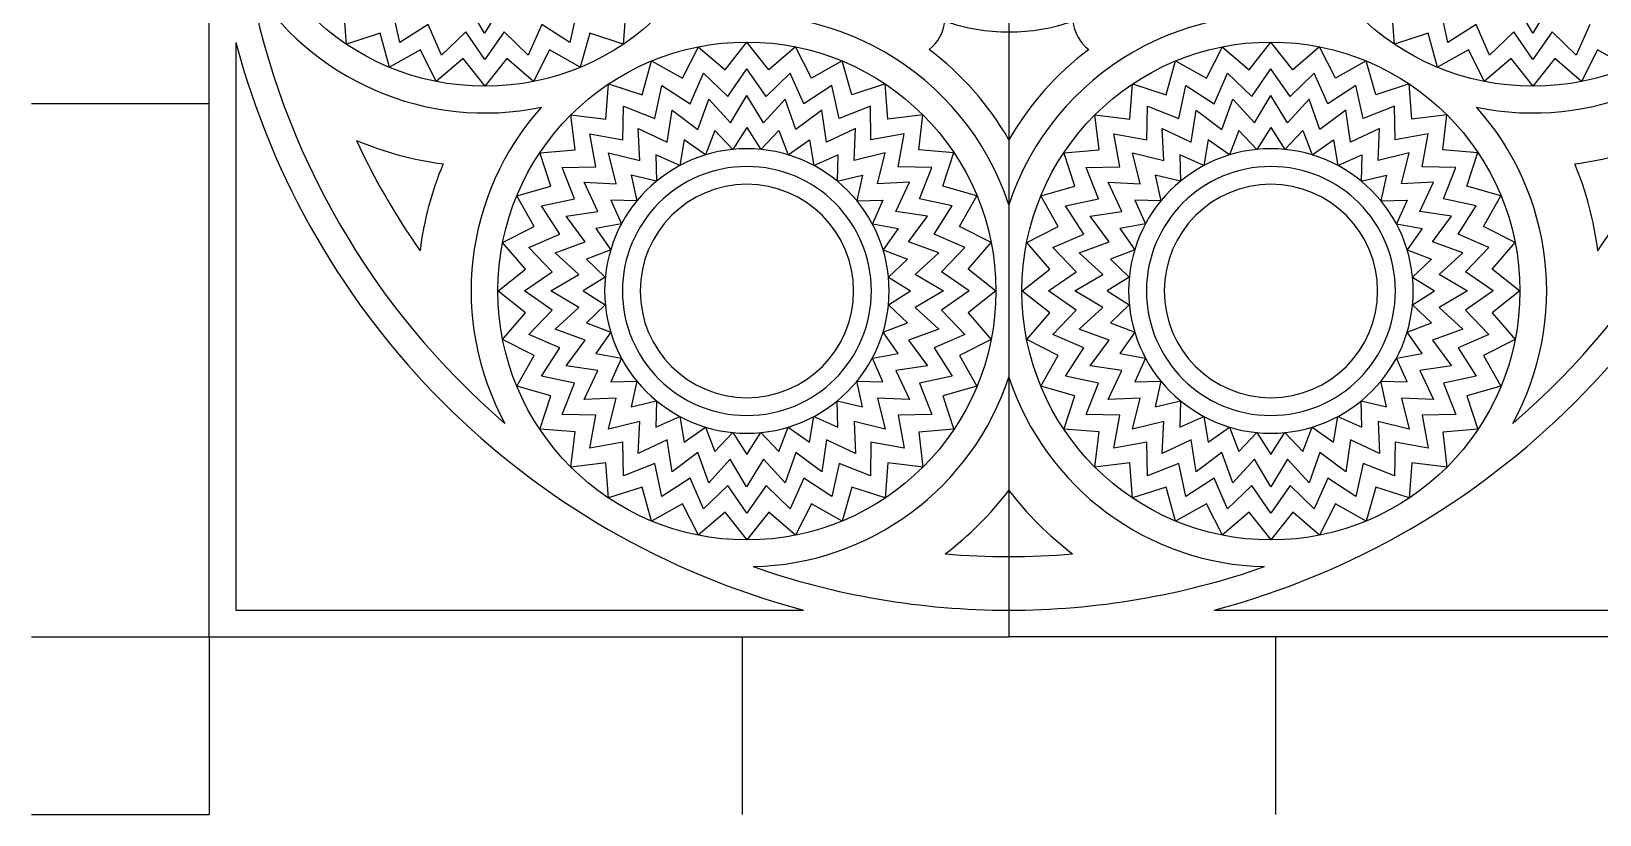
# Model space of a CAD drawing. Extents: x 4.878 to 4.998, y 5.008 to 5.128.
# Drawn here: x 4.9051 to 4.958, y 5.0352 to 5.0617 of the extents above; entities that cross this region are included whole.
import ezdxf

# ---------------------------------------------------------------- set-up
doc = ezdxf.new("R2010")
doc.units = 0
doc.header["$MEASUREMENT"] = 0
doc.layers.get('0').update_dxf_attribs({"linetype": 'CONTINUOUS'})
doc.layers.add('4', color=5, linetype='CONTINUOUS')
doc.layers.add('MOT', color=1, linetype='CONTINUOUS')

msp = doc.modelspace()

# ---------------------------------------------------------------- linework, layer by layer
for p, q in [((4.911089360699611, 5.041245139842902), (4.911089360699611, 5.068245139842902)), ((4.911089360699611, 5.041245139842902), (4.938089360699612, 5.041245139842902)), ((4.965089360699613, 5.041245139842902), (4.938089360699612, 5.041245139842902))]:
    msp.add_line(p, q)
at = {"color": 1}
for p, q in [((4.911089360699611, 5.059245139842902), (4.905089360699611, 5.059245139842902)), ((4.905089360699611, 5.041245139842902), (4.911089360699611, 5.041245139842902)), ((4.911089360699611, 5.041245139842902), (4.911089360699611, 5.035245139842901)), ((4.929089360699612, 5.041245139842902), (4.929089360699612, 5.035245139842901)), ((4.947089360699612, 5.041245139842902), (4.947089360699612, 5.035245139842901)), ((4.905089360699611, 5.035245139842901), (4.911089360699611, 5.035245139842901))]:
    msp.add_line(p, q, dxfattribs=at)
at = {"layer": '4', "color": 1}
for p, q in [((4.915729548323382, 5.061254928215101), (4.915638242946001, 5.06244433902186)), ((4.917527136193121, 5.061312056739567), (4.917285953199878, 5.062421144238003)), ((4.920391523602353, 5.061628297136362), (4.919840000431895, 5.06256923722059)), ((4.920958333385384, 5.062569210381243), (4.920391523602353, 5.061628297136362)), ((4.923512373506155, 5.062420994807503), (4.923271137278276, 5.061311918886848)), ((4.925160084871456, 5.062444110503138), (4.925068722403834, 5.061254704080302)), ((4.951109663467902, 5.061254928215101), (4.951018358090527, 5.06244433902186)), ((4.95290725133764, 5.061312056739567), (4.952666068344405, 5.062421144238003)), ((4.95577163874688, 5.061628297136362), (4.955220115576408, 5.06256923722059)), ((4.956338448529911, 5.062569210381243), (4.95577163874688, 5.061628297136362)), ((4.918481980523721, 5.061925666240583), (4.917527136193113, 5.061312056739564)), ((4.918934901490585, 5.060884942015255), (4.918481980523721, 5.061925666240583)), ((4.92231632240132, 5.061925574218588), (4.921863351481411, 5.060884871734141)), ((4.923271137278276, 5.061311918886848), (4.92231632240132, 5.061925574218588)), ((4.95386209566824, 5.061925666240583), (4.95290725133764, 5.061312056739564)), ((4.954315016635112, 5.060884942015255), (4.95386209566824, 5.061925666240583)), ((4.95769643754584, 5.061925574218588), (4.957243466625931, 5.060884871734141)), ((4.911994503556739, 5.06131272102307), (4.911994503556739, 5.042150282700026)), ((4.916861405482498, 5.061626963019156), (4.915727556535236, 5.061256259223678)), ((4.917182998989956, 5.060478219203008), (4.916861405482498, 5.061626963019156)), ((4.919751689479972, 5.0616730420697), (4.918934901490585, 5.060884942015255)), ((4.920399123018312, 5.060740416137246), (4.919751689479972, 5.0616730420697)), ((4.921046601320858, 5.061673010992562), (4.920399123018312, 5.060740416137246)), ((4.921863351481411, 5.060884871734144), (4.921046601320858, 5.061673010992562)), ((4.923936883103265, 5.061626793211767), (4.923615234457797, 5.060478064833061)), ((4.925070714255865, 5.061256034993274), (4.923936883103265, 5.061626793211767)), ((4.928508765784498, 5.06039342882989), (4.92924552970352, 5.061331625859731)), ((4.929979898042481, 5.06039342882989), (4.929243134123451, 5.061331625859731)), ((4.946198823356751, 5.06039342882989), (4.946935587275766, 5.061331625859731)), ((4.947669955614733, 5.06039342882989), (4.946933191695711, 5.061331625859731)), ((4.952241520627018, 5.061626963019156), (4.951107671679763, 5.061256259223678)), ((4.952563114134469, 5.060478219203008), (4.952241520627018, 5.061626963019156)), ((4.955131804624498, 5.0616730420697), (4.954315016635112, 5.060884942015255)), ((4.955779238162817, 5.060740416137246), (4.955131804624498, 5.0616730420697)), ((4.956426716465385, 5.061673010992562), (4.955779238162817, 5.060740416137246)), ((4.957243466625931, 5.060884871734144), (4.956426716465385, 5.061673010992562)), ((4.918220527441411, 5.06106391984027), (4.91718078580657, 5.060479136058039)), ((4.918760050420799, 5.059999988595365), (4.918220527441411, 5.06106391984027)), ((4.919663378528055, 5.060776846918812), (4.91875770089357, 5.060000456062626)), ((4.920408838881682, 5.059838619897045), (4.919663378528055, 5.060776846918812)), ((4.921134869256347, 5.060776811603882), (4.920398105337325, 5.059838614574041)), ((4.922040509623917, 5.060000377277108), (4.921134869256347, 5.060776811603882)), ((4.9225777341205, 5.06106381526982), (4.922038160074257, 5.059999909922622)), ((4.923617447685187, 5.060478981581861), (4.9225777341205, 5.06106381526982)), ((4.927065900920338, 5.060106425163952), (4.927605474966589, 5.061170330511151)), ((4.927603125416921, 5.061169863156666), (4.928508765784498, 5.06039342882989)), ((4.930885538410051, 5.061169863156665), (4.929979898042481, 5.06039342882989)), ((4.931422762906633, 5.060106425163952), (4.93088318886039, 5.061170330511151)), ((4.944755958492591, 5.060106425163952), (4.945295532538841, 5.061170330511151)), ((4.945293182989174, 5.061169863156666), (4.946198823356751, 5.06039342882989)), ((4.948575595982303, 5.061169863156665), (4.947669955614733, 5.06039342882989)), ((4.949112820478879, 5.060106425163952), (4.948573246432636, 5.061170330511151)), ((4.953600642585924, 5.06106391984027), (4.95256090095109, 5.060479136058039)), ((4.954140165565319, 5.059999988595365), (4.953600642585924, 5.06106391984027)), ((4.955043493672575, 5.060776846918812), (4.954137816038097, 5.060000456062626)), ((4.955788954026202, 5.059838619897045), (4.955043493672575, 5.060776846918812)), ((4.95651498440086, 5.060776811603882), (4.955778220481845, 5.059838614574041)), ((4.957420624768437, 5.060000377277108), (4.95651498440086, 5.060776811603882)), ((4.957957849265027, 5.06106381526982), (4.957418275218776, 5.059999909922622)), ((4.958997562829714, 5.060478981581861), (4.957957849265027, 5.06106381526982)), ((4.925706751937573, 5.059543447222004), (4.926028400583034, 5.060692175600712)), ((4.926026187355651, 5.060691258851913), (4.927065900920338, 5.060106425163952)), ((4.927327312639525, 5.059244666215184), (4.927780283559427, 5.060285368699629)), ((4.927780283559427, 5.060285368699629), (4.92859703371998, 5.05949722944121)), ((4.92859703371998, 5.05949722944121), (4.929244331913479, 5.060429564876605)), ((4.929891630107006, 5.05949722944121), (4.929244331913479, 5.060429564876605)), ((4.930708380267552, 5.060285368699629), (4.929891630107006, 5.05949722944121)), ((4.931161351187454, 5.059244666215184), (4.930708380267552, 5.060285368699629)), ((4.932462476471327, 5.060691258851913), (4.931422762906633, 5.060106425163952)), ((4.932781911889405, 5.059543447222004), (4.932460263243945, 5.060692175600712)), ((4.943396809509826, 5.059543447222004), (4.943718458155287, 5.060692175600712)), ((4.943716244927897, 5.060691258851913), (4.944755958492591, 5.060106425163952)), ((4.945017370211763, 5.059244666215184), (4.94547034113168, 5.060285368699629)), ((4.94547034113168, 5.060285368699629), (4.946287091292225, 5.05949722944121)), ((4.946287091292225, 5.05949722944121), (4.946934389485738, 5.060429564876605)), ((4.947581687679252, 5.05949722944121), (4.946934389485738, 5.060429564876605)), ((4.948398437839797, 5.060285368699629), (4.947581687679252, 5.05949722944121)), ((4.948851408759714, 5.059244666215184), (4.948398437839797, 5.060285368699629)), ((4.95015253404358, 5.060691258851913), (4.949112820478879, 5.060106425163952)), ((4.950471969461644, 5.059543447222004), (4.950150320816183, 5.060692175600712)), ((4.92448355016939, 5.058726129930635), (4.924574764104959, 5.059913602682293)), ((4.924572920784973, 5.059914205440499), (4.925706751937573, 5.059543447222004)), ((4.926131261534684, 5.05874924562627), (4.92637249776257, 5.059858321546923)), ((4.92637249776257, 5.059858321546923), (4.927327312639525, 5.059244666215184)), ((4.932116166064409, 5.059858321546923), (4.931161351187454, 5.059244666215184)), ((4.932357402292288, 5.05874924562627), (4.932116166064409, 5.059858321546923)), ((4.933915743041998, 5.059914205440498), (4.932781911889405, 5.059543447222004)), ((4.934005113657589, 5.058726129930635), (4.933913751189975, 5.059915536353471)), ((4.942173607741635, 5.058726129930635), (4.942264821677204, 5.059913602682293)), ((4.942262978357226, 5.059914205440499), (4.943396809509826, 5.059543447222004)), ((4.943821319106936, 5.05874924562627), (4.944062555334815, 5.059858321546923)), ((4.944062555334815, 5.059858321546923), (4.945017370211763, 5.059244666215184)), ((4.949806223636662, 5.059858321546923), (4.948851408759714, 5.059244666215184)), ((4.950047459864541, 5.05874924562627), (4.949806223636662, 5.059858321546923)), ((4.951605800614244, 5.059914205440498), (4.950471969461644, 5.059543447222004)), ((4.951695171229842, 5.058726129930635), (4.951603808762227, 5.059915536353471)), ((4.925054843978684, 5.058030006409865), (4.925075074941587, 5.059164834601071)), ((4.925075074941587, 5.059164834601071), (4.926131261534684, 5.05874924562627)), ((4.927588724358698, 5.058382907266417), (4.927955969361916, 5.059402136526582)), ((4.927955969361916, 5.059402136526582), (4.928685301655454, 5.05860103005253)), ((4.928685301655454, 5.05860103005253), (4.929244331913479, 5.059529029162318)), ((4.929803362171524, 5.05860103005253), (4.929244331913479, 5.059529029162318)), ((4.930532694465063, 5.059402136526582), (4.929803362171524, 5.05860103005253)), ((4.930899939468281, 5.058382907266417), (4.930532694465063, 5.059402136526582)), ((4.933413588885385, 5.059164834601071), (4.932357402292288, 5.05874924562627)), ((4.933433819848295, 5.058030006409865), (4.933413588885385, 5.059164834601071)), ((4.942744901550922, 5.058030006409865), (4.942765132513832, 5.059164834601071)), ((4.942765132513832, 5.059164834601071), (4.943821319106936, 5.05874924562627)), ((4.945278781930943, 5.058382907266417), (4.945646026934169, 5.059402136526582)), ((4.945646026934169, 5.059402136526582), (4.946375359227707, 5.05860103005253)), ((4.946375359227707, 5.05860103005253), (4.946934389485738, 5.059529029162318)), ((4.94749341974377, 5.05860103005253), (4.946934389485738, 5.059529029162318)), ((4.948222752037308, 5.059402136526582), (4.94749341974377, 5.05860103005253)), ((4.948589997040534, 5.058382907266417), (4.948222752037308, 5.059402136526582)), ((4.951103646457645, 5.059164834601071), (4.950047459864541, 5.05874924562627)), ((4.951123877420555, 5.058030006409865), (4.951103646457645, 5.059164834601071)), ((4.923299173924219, 5.05886856464925), (4.92448355016939, 5.058726129930635)), ((4.923443302573736, 5.057685882334994), (4.923300867855124, 5.058870258580157)), ((4.926555771131794, 5.057955044030537), (4.926717117860681, 5.0590263350322)), ((4.926717117860681, 5.0590263350322), (4.927588724358698, 5.058382907266417)), ((4.93177154596629, 5.0590263350322), (4.930899939468281, 5.058382907266417)), ((4.931932892695185, 5.057955044030537), (4.93177154596629, 5.0590263350322)), ((4.93518948990276, 5.05886856464925), (4.934005113657589, 5.058726129930635)), ((4.935045361253236, 5.057685882334994), (4.935187795971855, 5.058870258580157)), ((4.940989231496472, 5.05886856464925), (4.942173607741635, 5.058726129930635)), ((4.941133360145995, 5.057685882334994), (4.940990925427377, 5.058870258580157)), ((4.944245828704046, 5.057955044030537), (4.944407175432927, 5.0590263350322)), ((4.944407175432927, 5.0590263350322), (4.945278781930943, 5.058382907266417)), ((4.94946160353855, 5.0590263350322), (4.948589997040534, 5.058382907266417)), ((4.949622950267431, 5.057955044030537), (4.94946160353855, 5.0590263350322)), ((4.952879547475005, 5.05886856464925), (4.951695171229842, 5.058726129930635)), ((4.952735418825482, 5.057685882334994), (4.9528778535441, 5.058870258580157)), ((4.923937874327889, 5.05823155817649), (4.925054843978684, 5.058030006409865)), ((4.924139426094511, 5.0571145885257), (4.923937874327889, 5.05823155817649)), ((4.925575385778208, 5.058416066519849), (4.926555771131794, 5.057955044030537)), ((4.925626137787971, 5.057333882889095), (4.925575385778208, 5.058416066519849)), ((4.928166321010918, 5.058344627374318), (4.927850136077877, 5.057521148317649)), ((4.928773569590936, 5.057704830663849), (4.928166321010918, 5.058344627374318)), ((4.929244331913479, 5.058450802180946), (4.928773569590936, 5.057704830663849)), ((4.929244331913479, 5.058450802180946), (4.929715094236036, 5.057704830663849)), ((4.929715094236036, 5.057704830663849), (4.93032234281606, 5.058344627374318)), ((4.93032234281606, 5.058344627374318), (4.930638527749094, 5.057521148317649)), ((4.932913278048757, 5.058416066519849), (4.931932892695185, 5.057955044030537)), ((4.932862526039001, 5.057333882889095), (4.932913278048757, 5.058416066519849)), ((4.93455078949909, 5.05823155817649), (4.933433819848295, 5.058030006409865)), ((4.93434923773246, 5.0571145885257), (4.93455078949909, 5.05823155817649)), ((4.941627931900134, 5.05823155817649), (4.942744901550922, 5.058030006409865)), ((4.941829483666757, 5.0571145885257), (4.941627931900134, 5.05823155817649)), ((4.943265443350461, 5.058416066519849), (4.944245828704046, 5.057955044030537)), ((4.943316195360216, 5.057333882889095), (4.943265443350461, 5.058416066519849)), ((4.945856378583164, 5.058344627374318), (4.945540193650123, 5.057521148317649)), ((4.946463627163181, 5.057704830663849), (4.945856378583164, 5.058344627374318)), ((4.946934389485738, 5.058450802180946), (4.946463627163181, 5.057704830663849)), ((4.946934389485738, 5.058450802180946), (4.947405151808288, 5.057704830663849)), ((4.947405151808288, 5.057704830663849), (4.948012400388306, 5.058344627374318)), ((4.948012400388306, 5.058344627374318), (4.948328585321354, 5.057521148317649)), ((4.950603335621016, 5.058416066519849), (4.949622950267431, 5.057955044030537)), ((4.950552583611261, 5.057333882889095), (4.950603335621016, 5.058416066519849)), ((4.952240847071343, 5.05823155817649), (4.951123877420555, 5.058030006409865)), ((4.95203929530472, 5.0571145885257), (4.952240847071343, 5.05823155817649)), ((4.922253896150904, 5.057594519867372), (4.923443302573736, 5.057685882334994)), ((4.922625985282378, 5.056462680566801), (4.922255227063884, 5.057596511719398)), ((4.924574649238158, 5.057594783266218), (4.925626137787971, 5.057333882889095)), ((4.924835549615286, 5.056543294716407), (4.924574649238158, 5.057594783266218)), ((4.927129737462783, 5.058030183192709), (4.926980280728896, 5.057160842434802)), ((4.927850136077877, 5.057521148317649), (4.927129737462783, 5.058030183192709)), ((4.930638527749094, 5.057521148317649), (4.931358926364195, 5.058030183192709)), ((4.931358926364195, 5.058030183192709), (4.931508383098075, 5.057160842434802)), ((4.933914014588813, 5.057594783266218), (4.932862526039001, 5.057333882889095)), ((4.933653114211699, 5.056543294716407), (4.933914014588813, 5.057594783266218)), ((4.936234767676067, 5.057594519867372), (4.935045361253236, 5.057685882334994)), ((4.9358626785446, 5.056462680566801), (4.936233436763095, 5.0575965117194)), ((4.93994395372315, 5.057594519867372), (4.941133360145995, 5.057685882334994)), ((4.940316042854617, 5.056462680566801), (4.939945284636122, 5.057596511719398)), ((4.942264706810404, 5.057594783266218), (4.943316195360216, 5.057333882889095)), ((4.942525607187532, 5.056543294716407), (4.942264706810404, 5.057594783266218)), ((4.944819795035029, 5.058030183192709), (4.944670338301149, 5.057160842434802)), ((4.945540193650123, 5.057521148317649), (4.944819795035029, 5.058030183192709)), ((4.948328585321354, 5.057521148317649), (4.949048983936448, 5.058030183192709)), ((4.949048983936448, 5.058030183192709), (4.949198440670321, 5.057160842434802)), ((4.951604072161066, 5.057594783266218), (4.950552583611261, 5.057333882889095)), ((4.951343171783945, 5.056543294716407), (4.951604072161066, 5.057594783266218)), ((4.95392482524832, 5.057594519867372), (4.952735418825482, 5.057685882334994)), ((4.95355273611686, 5.056462680566801), (4.953923494335355, 5.0575965117194)), ((4.923004597903299, 5.057094357562791), (4.924139426094511, 5.0571145885257)), ((4.923420186878102, 5.056038170969693), (4.923004597903299, 5.057094357562791)), ((4.926980280728896, 5.057160842434802), (4.92617441659351, 5.057519553549675)), ((4.92617441659351, 5.057519553549675), (4.926197431597258, 5.056637759368327)), ((4.931508383098075, 5.057160842434802), (4.932314247233469, 5.057519553549675)), ((4.932314247233469, 5.057519553549675), (4.932291232229714, 5.056637759368327)), ((4.93548406592368, 5.057094357562791), (4.93434923773246, 5.0571145885257)), ((4.935068476948869, 5.056038170969693), (4.93548406592368, 5.057094357562791)), ((4.940694655475559, 5.057094357562791), (4.941829483666757, 5.0571145885257)), ((4.941110244450362, 5.056038170969693), (4.940694655475559, 5.057094357562791)), ((4.944670338301149, 5.057160842434802), (4.943864474165755, 5.057519553549675)), ((4.943864474165755, 5.057519553549675), (4.94388748916951, 5.056637759368327)), ((4.949198440670321, 5.057160842434802), (4.950004304805722, 5.057519553549675)), ((4.950004304805722, 5.057519553549675), (4.94998128980196, 5.056637759368327)), ((4.953174123495918, 5.057094357562791), (4.95203929530472, 5.0571145885257)), ((4.952758534521115, 5.056038170969693), (4.953174123495918, 5.057094357562791)), ((4.924214388473848, 5.055613661372583), (4.923753365984529, 5.056594046726162)), ((4.923753365984529, 5.056594046726162), (4.924835549615286, 5.056543294716407)), ((4.925337070848348, 5.056832361656031), (4.925531673136048, 5.055972000907115)), ((4.926197431597258, 5.056637759368327), (4.925337070848348, 5.056832361656031)), ((4.932291232229714, 5.056637759368327), (4.933151592978637, 5.056832361656031)), ((4.933151592978637, 5.056832361656031), (4.932956990690931, 5.055972000907115)), ((4.934735297842449, 5.056594046726162), (4.933653114211699, 5.056543294716407)), ((4.934274275353131, 5.055613661372583), (4.934735297842449, 5.056594046726162)), ((4.941904446046086, 5.055613661372583), (4.941443423556775, 5.056594046726162)), ((4.941443423556775, 5.056594046726162), (4.942525607187532, 5.056543294716407)), ((4.943027128420601, 5.056832361656031), (4.9432217307083, 5.055972000907115)), ((4.94388748916951, 5.056637759368327), (4.943027128420601, 5.056832361656031)), ((4.94998128980196, 5.056637759368327), (4.950841650550883, 5.056832361656031)), ((4.950841650550883, 5.056832361656031), (4.950647048263169, 5.055972000907115)), ((4.952425355414702, 5.056594046726162), (4.951343171783945, 5.056543294716407)), ((4.951964332925391, 5.055613661372583), (4.952425355414702, 5.056594046726162)), ((4.921477256903669, 5.056141031921339), (4.922625985282378, 5.056462680566801)), ((4.922063007340432, 5.055103531584034), (4.921478173652465, 5.056143245148728)), ((4.92231111095745, 5.055796934741807), (4.923420186878102, 5.056038170969693)), ((4.925531673136048, 5.055972000907115), (4.924649878954702, 5.055995015910873)), ((4.924649878954702, 5.055995015910873), (4.925008590069572, 5.055189151775473)), ((4.932956990690931, 5.055972000907115), (4.93383878487227, 5.055995015910873)), ((4.93383878487227, 5.055995015910873), (4.933480073757407, 5.055189151775473)), ((4.936177552869522, 5.055796934741807), (4.935068476948869, 5.056038170969693)), ((4.937011406923302, 5.05614103192134), (4.9358626785446, 5.056462680566801)), ((4.936425656486554, 5.055103531584034), (4.937010490174506, 5.056143245148727)), ((4.939167314475915, 5.056141031921339), (4.940316042854617, 5.056462680566801)), ((4.939753064912678, 5.055103531584034), (4.939168231224711, 5.056143245148728)), ((4.940001168529703, 5.055796934741807), (4.941110244450362, 5.056038170969693)), ((4.9432217307083, 5.055972000907115), (4.942339936526947, 5.055995015910873)), ((4.942339936526947, 5.055995015910873), (4.942698647641825, 5.055189151775473)), ((4.950647048263169, 5.055972000907115), (4.951528842444523, 5.055995015910873)), ((4.951528842444523, 5.055995015910873), (4.951170131329652, 5.055189151775473)), ((4.953867610441767, 5.055796934741807), (4.952758534521115, 5.056038170969693)), ((4.954701464495562, 5.05614103192134), (4.95355273611686, 5.056462680566801)), ((4.954115714058807, 5.055103531584034), (4.954700547746759, 5.056143245148727)), ((4.92292476628919, 5.054842119864857), (4.92231111095745, 5.055796934741807)), ((4.923143097472176, 5.055452314643697), (4.924214388473848, 5.055613661372583)), ((4.923786525237963, 5.05458070814568), (4.923143097472176, 5.055452314643697)), ((4.935345566354803, 5.055452314643697), (4.934274275353131, 5.055613661372583)), ((4.934702138589008, 5.05458070814568), (4.935345566354803, 5.055452314643697)), ((4.935563897537781, 5.054842119864857), (4.936177552869522, 5.055796934741807)), ((4.940614823861436, 5.054842119864857), (4.940001168529703, 5.055796934741807)), ((4.940833155044428, 5.055452314643697), (4.941904446046086, 5.055613661372583)), ((4.941476582810209, 5.05458070814568), (4.940833155044428, 5.055452314643697)), ((4.953035623927049, 5.055452314643697), (4.951964332925391, 5.055613661372583)), ((4.952392196161268, 5.05458070814568), (4.953035623927049, 5.055452314643697)), ((4.953253955110034, 5.054842119864857), (4.953867610441767, 5.055796934741807)), ((4.92099910199323, 5.054563957537793), (4.922063007340432, 5.055103531584034)), ((4.925008590069572, 5.055189151775473), (4.924139249311663, 5.055039695041597)), ((4.924139249311663, 5.055039695041597), (4.924648284186722, 5.054319296426502)), ((4.933480073757407, 5.055189151775473), (4.934349414515308, 5.055039695041597)), ((4.934349414515308, 5.055039695041597), (4.93384037964025, 5.054319296426502)), ((4.937489561833749, 5.054563957537794), (4.936425656486554, 5.055103531584034)), ((4.938689159565476, 5.054563957537793), (4.939753064912678, 5.055103531584034)), ((4.942698647641825, 5.055189151775473), (4.941829306883916, 5.055039695041597)), ((4.941829306883916, 5.055039695041597), (4.942338341758981, 5.054319296426502)), ((4.951170131329652, 5.055189151775473), (4.952039472087561, 5.055039695041597)), ((4.952039472087561, 5.055039695041597), (4.951530437212496, 5.054319296426502)), ((4.955179619406001, 5.054563957537794), (4.954115714058807, 5.055103531584034)), ((4.921776003674486, 5.05366066671988), (4.920999569347712, 5.054566307087454)), ((4.921884063804745, 5.054389148944948), (4.92292476628919, 5.054842119864857)), ((4.922672203063177, 5.053572398784402), (4.921884063804745, 5.054389148944948)), ((4.922767295977797, 5.05421346314246), (4.923786525237963, 5.05458070814568)), ((4.935721367849174, 5.05421346314246), (4.934702138589008, 5.05458070814568)), ((4.936604600022234, 5.054389148944948), (4.935563897537781, 5.054842119864857)), ((4.935816460763801, 5.0535723987844), (4.936604600022234, 5.054389148944948)), ((4.936712660152486, 5.05366066671988), (4.937489094479259, 5.054566307087454)), ((4.939466061246739, 5.05366066671988), (4.938689626919965, 5.054566307087454)), ((4.939574121376998, 5.054389148944948), (4.940614823861436, 5.054842119864857)), ((4.940362260635416, 5.053572398784402), (4.939574121376998, 5.054389148944948)), ((4.940457353550043, 5.05421346314246), (4.941476582810209, 5.05458070814568)), ((4.953411425421434, 5.05421346314246), (4.952392196161268, 5.05458070814568)), ((4.954294657594479, 5.054389148944948), (4.953253955110034, 5.054842119864857)), ((4.953506518336061, 5.0535723987844), (4.954294657594479, 5.054389148944948)), ((4.954402717724738, 5.05366066671988), (4.955179152051512, 5.054566307087454)), ((4.923568402451854, 5.053484130848922), (4.922767295977797, 5.054213463142459)), ((4.924648284186722, 5.054319296426502), (4.923824805130058, 5.054003111493458)), ((4.923824805130058, 5.054003111493458), (4.924464601840532, 5.053395862913442)), ((4.93384037964025, 5.054319296426502), (4.934663858696913, 5.054003111493458)), ((4.934663858696913, 5.054003111493458), (4.934024061986447, 5.053395862913442)), ((4.934920261375124, 5.053484130848922), (4.935721367849174, 5.05421346314246)), ((4.941258460024093, 5.053484130848922), (4.940457353550043, 5.054213463142459)), ((4.942338341758981, 5.054319296426502), (4.941514862702304, 5.054003111493458)), ((4.941514862702304, 5.054003111493458), (4.942154659412777, 5.053395862913442)), ((4.951530437212496, 5.054319296426502), (4.952353916269173, 5.054003111493458)), ((4.952353916269173, 5.054003111493458), (4.9517141195587, 5.053395862913442)), ((4.952610318947384, 5.053484130848922), (4.953411425421434, 5.05421346314246)), ((4.920837812435044, 5.052915161333297), (4.921776003674486, 5.05366066671988)), ((4.921740127029755, 5.052925280687482), (4.922672203063177, 5.053572398784402)), ((4.922628023597886, 5.052932875992145), (4.923568402451854, 5.053484130848922)), ((4.924464601840532, 5.053395862913442), (4.923718630323426, 5.052925100590889)), ((4.934024061986447, 5.053395862913442), (4.934770033503545, 5.052925100590889)), ((4.935880827440434, 5.052921042146401), (4.934920261375124, 5.053484130848922)), ((4.936748796199202, 5.052925100590889), (4.935816460763801, 5.0535723987844)), ((4.937650851391934, 5.052915161333297), (4.936712660152486, 5.05366066671988)), ((4.938527870007283, 5.052915161333297), (4.939466061246739, 5.05366066671988)), ((4.939430184602008, 5.052925280687482), (4.940362260635416, 5.053572398784402)), ((4.940318081170139, 5.052932875992145), (4.941258460024093, 5.053484130848922)), ((4.942154659412777, 5.053395862913442), (4.941408687895679, 5.052925100590889)), ((4.9517141195587, 5.053395862913442), (4.952460091075798, 5.052925100590889)), ((4.953570885012686, 5.052921042146401), (4.952610318947384, 5.053484130848922)), ((4.954438853771455, 5.052925100590889), (4.953506518336061, 5.0535723987844)), ((4.955340908964194, 5.052915161333297), (4.954402717724738, 5.05366066671988)), ((4.921775968376762, 5.052189892933896), (4.920837806711821, 5.052926701884445)), ((4.922672172001162, 5.052278117852737), (4.921740127029755, 5.052925280687482)), ((4.923568375625583, 5.052366342771576), (4.922628023597886, 5.052932875992145)), ((4.9237186303298, 5.052925365818199), (4.924464579249983, 5.052454567690414)), ((4.934024061986447, 5.052454338268335), (4.934770033503545, 5.052925100590889)), ((4.935880827440434, 5.052929159035376), (4.934920261375124, 5.052366070332855)), ((4.936748796199202, 5.052925100590889), (4.935816460763801, 5.052277802397375)), ((4.937650851391934, 5.05293503984848), (4.936712660152486, 5.052189534461897)), ((4.939466025949015, 5.052189892933896), (4.938527864284067, 5.052926701884445)), ((4.940362229573422, 5.052278117852737), (4.939430184602008, 5.052925280687482)), ((4.941258433197822, 5.052366342771576), (4.940318081170139, 5.052932875992145)), ((4.941408687902046, 5.052925365818199), (4.942154636822236, 5.052454567690414)), ((4.9517141195587, 5.052454338268335), (4.952460091075798, 5.052925100590889)), ((4.953570885012686, 5.052929159035376), (4.952610318947384, 5.052366070332855)), ((4.954438853771455, 5.052925100590889), (4.953506518336061, 5.052277802397375)), ((4.955340908964194, 5.05293503984848), (4.954402717724738, 5.052189534461897)), ((4.921883993540595, 5.051461405522906), (4.922672172001162, 5.052278117852737)), ((4.922767234145338, 5.051637048931063), (4.923568375625583, 5.052366342771576)), ((4.924464579249983, 5.052454567690414), (4.923824753393019, 5.051847349820603)), ((4.934663858696913, 5.051847089688319), (4.934024061986447, 5.052454338268335)), ((4.934920261375124, 5.052366070332855), (4.935721367849174, 5.051636738039316)), ((4.935816460763801, 5.052277802397375), (4.936604600022234, 5.05146105223683)), ((4.939574051112841, 5.051461405522906), (4.940362229573422, 5.052278117852737)), ((4.940457291717591, 5.051637048931063), (4.941258433197822, 5.052366342771576)), ((4.942154636822236, 5.052454567690414), (4.941514810965272, 5.051847349820603)), ((4.952353916269173, 5.051847089688319), (4.9517141195587, 5.052454338268335)), ((4.952610318947384, 5.052366070332855), (4.953411425421434, 5.051636738039316)), ((4.953506518336061, 5.052277802397375), (4.954294657594479, 5.05146105223683)), ((4.920999490581186, 5.051284289835321), (4.921775968376762, 5.052189892933896)), ((4.923824753393019, 5.051847349820603), (4.924648217272233, 5.051531125361877)), ((4.93384037964025, 5.051530904755275), (4.934663858696913, 5.051847089688319)), ((4.936712660152486, 5.052189534461897), (4.937489094479259, 5.051283894094323)), ((4.938689548153439, 5.051284289835321), (4.939466025949015, 5.052189892933896)), ((4.941514810965272, 5.051847349820603), (4.942338274844472, 5.051531125361877)), ((4.951530437212496, 5.051530904755275), (4.952353916269173, 5.051847089688319)), ((4.954402717724738, 5.052189534461897), (4.955179152051512, 5.051283894094323)), ((4.92206290278652, 5.050747014295558), (4.920999023339474, 5.051286639407411)), ((4.922924674281758, 5.051008384650998), (4.921883993540595, 5.051461405522906)), ((4.923786445776988, 5.051269755006436), (4.922767234145338, 5.051637048931063)), ((4.923142976175837, 5.050398179393214), (4.923786445776988, 5.051269755006436)), ((4.924648217272233, 5.051531125361877), (4.924139147819458, 5.0508107511807)), ((4.934349414515308, 5.050810506140179), (4.93384037964025, 5.051530904755275)), ((4.935721367849174, 5.051636738039316), (4.934702138589008, 5.051269493036097)), ((4.934702138589008, 5.051269493036097), (4.935345566354803, 5.050397886538079)), ((4.936604600022234, 5.05146105223683), (4.935563897537781, 5.05100808131692)), ((4.937489561833749, 5.051286243643982), (4.936425656486554, 5.050746669597743)), ((4.939752960358765, 5.050747014295558), (4.938689080911734, 5.051286639407411)), ((4.940614731854003, 5.051008384650998), (4.939574051112841, 5.051461405522906)), ((4.941476503349248, 5.051269755006436), (4.940457291717591, 5.051637048931063)), ((4.940833033748097, 5.050398179393214), (4.941476503349248, 5.051269755006436)), ((4.942338274844472, 5.051531125361877), (4.941829205391704, 5.0508107511807)), ((4.952039472087561, 5.050810506140179), (4.951530437212496, 5.051530904755275)), ((4.953411425421434, 5.051636738039316), (4.952392196161268, 5.051269493036097)), ((4.952392196161268, 5.051269493036097), (4.953035623927049, 5.050397886538079)), ((4.954294657594479, 5.05146105223683), (4.953253955110034, 5.05100808131692)), ((4.955179619406001, 5.051286243643982), (4.954115714058807, 5.050746669597743)), ((4.921478019194181, 5.049707328803409), (4.92206290278652, 5.050747014295558)), ((4.922310973120707, 5.050053599229896), (4.922924674281758, 5.051008384650998)), ((4.924139147819458, 5.0508107511807), (4.925008481402605, 5.050661252719641)), ((4.925008481402605, 5.050661252719641), (4.9246497316076, 5.049855405802889)), ((4.933480073757407, 5.050661049406303), (4.934349414515308, 5.050810506140179)), ((4.93383878487227, 5.049855185270903), (4.933480073757407, 5.050661049406303)), ((4.935563897537781, 5.05100808131692), (4.936177552869522, 5.05005326643997)), ((4.936425656486554, 5.050746669597743), (4.937010490174506, 5.049706956033052)), ((4.939168076766427, 5.049707328803409), (4.939752960358765, 5.050747014295558)), ((4.940001030692953, 5.050053599229896), (4.940614731854003, 5.051008384650998)), ((4.941829205391704, 5.0508107511807), (4.942698538974858, 5.050661252719641)), ((4.942698538974858, 5.050661252719641), (4.942339789179846, 5.049855405802889)), ((4.951170131329652, 5.050661049406303), (4.952039472087561, 5.050810506140179)), ((4.951528842444523, 5.049855185270903), (4.951170131329652, 5.050661049406303)), ((4.953253955110034, 5.05100808131692), (4.953867610441767, 5.05005326643997)), ((4.954115714058807, 5.050746669597743), (4.954700547746759, 5.049706956033052)), ((4.924214259431819, 5.050236781243781), (4.923142976175837, 5.050398179393214)), ((4.923753189885664, 5.04925641801988), (4.924214259431819, 5.050236781243781)), ((4.935345566354803, 5.050397886538079), (4.934274275353131, 5.050236539809193)), ((4.934274275353131, 5.050236539809193), (4.934735297842449, 5.049256154455614)), ((4.941904317004065, 5.050236781243781), (4.940833033748097, 5.050398179393214)), ((4.941443247457917, 5.04925641801988), (4.941904317004065, 5.050236781243781)), ((4.953035623927049, 5.050397886538079), (4.951964332925391, 5.050236539809193)), ((4.951964332925391, 5.050236539809193), (4.952425355414702, 5.049256154455614)), ((4.922625815490234, 5.049387838292064), (4.921477102551611, 5.049709542074794)), ((4.923420037461019, 5.049812309767923), (4.922310973120707, 5.050053599229896)), ((4.923004397790953, 5.048756143123832), (4.923420037461019, 5.049812309767923)), ((4.9246497316076, 5.049855405802889), (4.925531526892618, 5.049878378481516)), ((4.925531526892618, 5.049878378481516), (4.925336883308814, 5.049018027074275)), ((4.932956990690931, 5.049878200274661), (4.93383878487227, 5.049855185270903)), ((4.933151592978637, 5.049017839525744), (4.932956990690931, 5.049878200274661)), ((4.936177552869522, 5.05005326643997), (4.935068476948869, 5.049812030212085)), ((4.935068476948869, 5.049812030212085), (4.93548406592368, 5.048755843618986)), ((4.937011406923302, 5.049709169260437), (4.9358626785446, 5.049387520614975)), ((4.940315873062479, 5.049387838292064), (4.939167160123864, 5.049709542074794)), ((4.941110095033279, 5.049812309767923), (4.940001030692953, 5.050053599229896)), ((4.940694455363213, 5.048756143123832), (4.941110095033279, 5.049812309767923)), ((4.942339789179846, 5.049855405802889), (4.943221584464871, 5.049878378481516)), ((4.943221584464871, 5.049878378481516), (4.94302694088106, 5.049018027074275)), ((4.950647048263169, 5.049878200274661), (4.951528842444523, 5.049855185270903)), ((4.950841650550883, 5.049017839525744), (4.950647048263169, 5.049878200274661)), ((4.953867610441767, 5.05005326643997), (4.952758534521115, 5.049812030212085)), ((4.952758534521115, 5.049812030212085), (4.953174123495918, 5.048755843618986)), ((4.954701464495562, 5.049709169260437), (4.95355273611686, 5.049387520614975)), ((4.92225500284958, 5.048254024936741), (4.922625815490234, 5.049387838292064)), ((4.924835375951217, 5.049307118086008), (4.923753189885664, 5.04925641801988)), ((4.924574425104145, 5.048255642060327), (4.924835375951217, 5.049307118086008)), ((4.925336883308814, 5.049018027074275), (4.926197253397424, 5.049212588065433)), ((4.926197253397424, 5.049212588065433), (4.926174196068592, 5.048330794989795)), ((4.932314247233469, 5.048330647632103), (4.932291232229714, 5.049212441813451)), ((4.932291232229714, 5.049212441813451), (4.933151592978637, 5.049017839525744)), ((4.933653114211699, 5.049306906465368), (4.933914014588813, 5.048255417915559)), ((4.934735297842449, 5.049256154455614), (4.933653114211699, 5.049306906465368)), ((4.9358626785446, 5.049387520614975), (4.936233436763095, 5.04825368946238)), ((4.939945060421826, 5.048254024936741), (4.940315873062479, 5.049387838292064)), ((4.942525433523462, 5.049307118086008), (4.941443247457917, 5.04925641801988)), ((4.942264482676405, 5.048255642060327), (4.942525433523462, 5.049307118086008)), ((4.94302694088106, 5.049018027074275), (4.943887310969677, 5.049212588065433)), ((4.943887310969677, 5.049212588065433), (4.943864253640838, 5.048330794989795)), ((4.950004304805722, 5.048330647632103), (4.94998128980196, 5.049212441813451)), ((4.94998128980196, 5.049212441813451), (4.950841650550883, 5.049017839525744)), ((4.951343171783945, 5.049306906465368), (4.951604072161066, 5.048255417915559)), ((4.952425355414702, 5.049256154455614), (4.951343171783945, 5.049306906465368)), ((4.95355273611686, 5.049387520614975), (4.953923494335355, 5.04825368946238)), ((4.924139225009801, 5.048735857690501), (4.923004397790953, 5.048756143123832)), ((4.92393761963015, 5.04761889771525), (4.924139225009801, 5.048735857690501)), ((4.926174196068592, 5.048330794989795), (4.926980077420785, 5.048689467423703)), ((4.926980077420785, 5.048689467423703), (4.927129492427133, 5.047820119493047)), ((4.931358926364195, 5.047820017989069), (4.931508383098075, 5.048689358746975)), ((4.931508383098075, 5.048689358746975), (4.932314247233469, 5.048330647632103)), ((4.93548406592368, 5.048755843618986), (4.93434923773246, 5.048735612656078)), ((4.93434923773246, 5.048735612656078), (4.93455078949909, 5.047618643005286)), ((4.941829282582047, 5.048735857690501), (4.940694455363213, 5.048756143123832)), ((4.941627677202396, 5.04761889771525), (4.941829282582047, 5.048735857690501)), ((4.943864253640838, 5.048330794989795), (4.94467013499303, 5.048689467423703)), ((4.94467013499303, 5.048689467423703), (4.944819549999378, 5.047820119493047)), ((4.949048983936448, 5.047820017989069), (4.949198440670321, 5.048689358746975)), ((4.949198440670321, 5.048689358746975), (4.950004304805722, 5.048330647632103)), ((4.953174123495918, 5.048755843618986), (4.95203929530472, 5.048735612656078)), ((4.95203929530472, 5.048735612656078), (4.952240847071343, 5.047618643005286)), ((4.923443074068386, 5.048164597294994), (4.922253672032211, 5.048256016852648)), ((4.923300582501239, 5.046980227887898), (4.923443074068386, 5.048164597294994)), ((4.925625926175668, 5.04851649196691), (4.924574425104145, 5.048255642060327)), ((4.925575122222403, 5.047434310773441), (4.925625926175668, 5.04851649196691)), ((4.927129492427133, 5.047820119493047), (4.927849915474487, 5.048329119789216)), ((4.927849915474487, 5.048329119789216), (4.928166060881116, 5.047505625556983)), ((4.928166060881116, 5.047505625556983), (4.928773340169938, 5.048145393119482)), ((4.928773340169938, 5.048145393119482), (4.929244066686179, 5.047399399007196)), ((4.929244331913479, 5.04739939900083), (4.929715094236036, 5.048145370517927)), ((4.929715094236036, 5.048145370517927), (4.93032234281606, 5.047505573807459)), ((4.93032234281606, 5.047505573807459), (4.930638527749094, 5.048329052864128)), ((4.930638527749094, 5.048329052864128), (4.931358926364195, 5.047820017989069)), ((4.933914014588813, 5.048255417915559), (4.932862526039001, 5.048516318292682)), ((4.932862526039001, 5.048516318292682), (4.932913278048757, 5.047434134661928)), ((4.936234767676067, 5.048255681314405), (4.935045361253236, 5.048164318846784)), ((4.935045361253236, 5.048164318846784), (4.935187795971855, 5.04697994260162)), ((4.941133131640639, 5.048164597294994), (4.939943729604463, 5.048256016852648)), ((4.940990640073485, 5.046980227887898), (4.941133131640639, 5.048164597294994)), ((4.943315983747913, 5.04851649196691), (4.942264482676405, 5.048255642060327)), ((4.943265179794649, 5.047434310773441), (4.943315983747913, 5.04851649196691)), ((4.944819549999378, 5.047820119493047), (4.94553997304674, 5.048329119789216)), ((4.94553997304674, 5.048329119789216), (4.945856118453362, 5.047505625556983)), ((4.945856118453362, 5.047505625556983), (4.946463397742191, 5.048145393119482)), ((4.946463397742191, 5.048145393119482), (4.946934124258425, 5.047399399007196)), ((4.946934389485738, 5.04739939900083), (4.947405151808288, 5.048145370517927)), ((4.947405151808288, 5.048145370517927), (4.948012400388306, 5.047505573807459)), ((4.948012400388306, 5.047505573807459), (4.948328585321354, 5.048329052864128)), ((4.948328585321354, 5.048329052864128), (4.949048983936448, 5.047820017989069)), ((4.951604072161066, 5.048255417915559), (4.950552583611261, 5.048516318292682)), ((4.950552583611261, 5.048516318292682), (4.950603335621016, 5.047434134661928)), ((4.95392482524832, 5.048255681314405), (4.952735418825482, 5.048164318846784)), ((4.952735418825482, 5.048164318846784), (4.9528778535441, 5.04697994260162)), ((4.925054598953912, 5.047820395868387), (4.92393761963015, 5.04761889771525)), ((4.925074775446339, 5.046685566707426), (4.925054598953912, 5.047820395868387)), ((4.926555529703405, 5.047895286204854), (4.925575122222403, 5.047434310773441)), ((4.926716825011367, 5.046823987459969), (4.926555529703405, 5.047895286204854)), ((4.931932892695185, 5.04789515715124), (4.93177154596629, 5.046823866149578)), ((4.932913278048757, 5.047434134661928), (4.931932892695185, 5.04789515715124)), ((4.933433819848295, 5.047820194771913), (4.933413588885385, 5.046685366580706)), ((4.93455078949909, 5.047618643005286), (4.933433819848295, 5.047820194771913)), ((4.94274465652615, 5.047820395868387), (4.941627677202396, 5.04761889771525)), ((4.942764833018591, 5.046685566707426), (4.94274465652615, 5.047820395868387)), ((4.944245587275651, 5.047895286204854), (4.943265179794649, 5.047434310773441)), ((4.944406882583612, 5.046823987459969), (4.944245587275651, 5.047895286204854)), ((4.949622950267431, 5.04789515715124), (4.94946160353855, 5.046823866149578)), ((4.950603335621016, 5.047434134661928), (4.949622950267431, 5.04789515715124)), ((4.951123877420555, 5.047820194771913), (4.951103646457645, 5.046685366580706)), ((4.952240847071343, 5.047618643005286), (4.951123877420555, 5.047820194771913)), ((4.924483271732148, 5.047124299769864), (4.923298888651642, 5.046981921900107)), ((4.924574577109516, 5.045934888963105), (4.924483271732148, 5.047124299769864)), ((4.926130981986018, 5.047101104986007), (4.925074775446339, 5.046685566707426)), ((4.926372164979261, 5.045992017487571), (4.926130981986018, 5.047101104986007)), ((4.927588462392171, 5.047467373388903), (4.92671682501136, 5.046823987459966)), ((4.927955658473136, 5.046448126502574), (4.927588462392171, 5.047467373388903)), ((4.928685029218022, 5.047249197968593), (4.927955658473136, 5.046448126502574)), ((4.929236552388486, 5.046308257884366), (4.928685029218022, 5.047249197968593)), ((4.929803362171524, 5.047249171129248), (4.929236552388486, 5.046308257884366)), ((4.930532694465063, 5.046448064655195), (4.929803362171524, 5.047249171129248)), ((4.930899939468281, 5.047467293915361), (4.930532694465063, 5.046448064655195)), ((4.93177154596629, 5.046823866149578), (4.930899939468281, 5.047467293915361)), ((4.932357402292288, 5.047100955555507), (4.932116166064409, 5.045991879634853)), ((4.933413588885385, 5.046685366580706), (4.932357402292288, 5.047100955555507)), ((4.934005113657589, 5.047124071251142), (4.933913751189975, 5.045934664828307)), ((4.93518948990276, 5.046981636532527), (4.934005113657589, 5.047124071251142)), ((4.942173329304394, 5.047124299769864), (4.940988946223888, 5.046981921900107)), ((4.942264634681768, 5.045934888963105), (4.942173329304394, 5.047124299769864)), ((4.943821039558264, 5.047101104986007), (4.942764833018591, 5.046685566707426)), ((4.944062222551514, 5.045992017487571), (4.943821039558264, 5.047101104986007)), ((4.945278519964416, 5.047467373388903), (4.944406882583605, 5.046823987459966)), ((4.945645716045389, 5.046448126502574), (4.945278519964416, 5.047467373388903)), ((4.946375086790274, 5.047249197968593), (4.945645716045389, 5.046448126502574)), ((4.946926609960732, 5.046308257884366), (4.946375086790274, 5.047249197968593)), ((4.94749341974377, 5.047249171129248), (4.946926609960732, 5.046308257884366)), ((4.948222752037308, 5.046448064655195), (4.94749341974377, 5.047249171129248)), ((4.948589997040534, 5.047467293915361), (4.948222752037308, 5.046448064655195)), ((4.94946160353855, 5.046823866149578), (4.948589997040534, 5.047467293915361)), ((4.950047459864541, 5.047100955555507), (4.949806223636662, 5.045991879634853)), ((4.951103646457645, 5.046685366580706), (4.950047459864541, 5.047100955555507)), ((4.951695171229842, 5.047124071251142), (4.951603808762227, 5.045934664828307)), ((4.952879547475005, 5.046981636532527), (4.951695171229842, 5.047124071251142)), ((4.927327009309854, 5.046605626988589), (4.926372164979261, 5.045992017487569)), ((4.927779930276726, 5.045564902763259), (4.927327009309854, 5.046605626988589)), ((4.931161351187454, 5.046605534966591), (4.930708380267552, 5.045564832482146)), ((4.932116166064409, 5.045991879634853), (4.931161351187454, 5.046605534966591)), ((4.945017066882114, 5.046605626988589), (4.944062222551507, 5.045992017487569)), ((4.945469987848972, 5.045564902763259), (4.945017066882114, 5.046605626988589)), ((4.948851408759714, 5.046605534966591), (4.948398437839797, 5.045564832482146)), ((4.949806223636662, 5.045991879634853), (4.948851408759714, 5.046605534966591)), ((4.925706434268639, 5.04630692376716), (4.924572585321377, 5.045936219971683)), ((4.926028027776082, 5.045158179951011), (4.925706434268639, 5.04630692376716)), ((4.928596718266105, 5.046353002817704), (4.927779930276726, 5.045564902763259)), ((4.929244151804438, 5.04542037688525), (4.928596718266105, 5.046353002817704)), ((4.929891630107006, 5.046352971740567), (4.929244151804438, 5.04542037688525)), ((4.930708380267545, 5.045564832482149), (4.929891630107006, 5.046352971740567)), ((4.932781911889405, 5.046306753959772), (4.932460263243945, 5.045158025581065)), ((4.933915743041998, 5.045935995741278), (4.932781911889405, 5.046306753959772)), ((4.943396491840891, 5.04630692376716), (4.942262642893629, 5.045936219971683)), ((4.943718085348342, 5.045158179951011), (4.943396491840891, 5.04630692376716)), ((4.946286775838351, 5.046353002817704), (4.945469987848972, 5.045564902763259)), ((4.946934209376691, 5.04542037688525), (4.946286775838351, 5.046353002817704)), ((4.947581687679252, 5.046352971740567), (4.946934209376691, 5.04542037688525)), ((4.94839843783979, 5.045564832482149), (4.947581687679252, 5.046352971740567)), ((4.950471969461644, 5.046306753959772), (4.950150320816183, 5.045158025581065)), ((4.951605800614244, 5.045935995741278), (4.950471969461644, 5.046306753959772)), ((4.927065556227545, 5.045743880588276), (4.926025814592697, 5.045159096806044)), ((4.927605079206932, 5.04467994934337), (4.927065556227545, 5.045743880588276)), ((4.928508407314196, 5.045456807666817), (4.927602729679711, 5.044680416810632)), ((4.929253867667816, 5.044518580645049), (4.928508407314196, 5.045456807666817)), ((4.929979898042481, 5.045456772351886), (4.929243134123451, 5.044518575322045)), ((4.930885538410051, 5.044680338025112), (4.929979898042481, 5.045456772351886)), ((4.931422762906633, 5.045743776017825), (4.93088318886039, 5.044679870670627)), ((4.932462476471327, 5.045158942329865), (4.931422762906633, 5.045743776017825)), ((4.94475561379979, 5.045743880588276), (4.943715872164956, 5.045159096806044)), ((4.945295136779185, 5.04467994934337), (4.94475561379979, 5.045743880588276)), ((4.946198464886448, 5.045456807666817), (4.945292787251956, 5.044680416810632)), ((4.946943925240076, 5.044518580645049), (4.946198464886448, 5.045456807666817)), ((4.947669955614733, 5.045456772351886), (4.946933191695711, 5.044518575322045)), ((4.948575595982303, 5.044680338025112), (4.947669955614733, 5.045456772351886)), ((4.949112820478879, 5.045743776017825), (4.948573246432643, 5.044679870670627)), ((4.95015253404358, 5.045158942329865), (4.949112820478879, 5.045743776017825)), ((4.911994503556739, 5.042150282700026), (4.931156941879726, 5.042150282700026)), ((4.945021779519506, 5.042150282700026), (4.964184217842471, 5.042150282700026))]:
    msp.add_line(p, q, dxfattribs=at)
for centre in [(4.920399303127352, 5.068245139842884), (4.955779418271872, 5.068245139842884), (4.929244331913479, 5.052925100590889), (4.946934389485738, 5.052925100590889)]:
    msp.add_circle(centre, 0.008406525354151179, dxfattribs=at)
for centre, radius, start, end in [((4.938089360699619, 5.068245139842876), 0.02609658292641184, 190.683862236731, 229.3161377632771), ((4.920399303127352, 5.068245139842885), 0.009309942427742291, 211.3097132742953, 281.8166312091833), ((4.955779418271872, 5.068245139842885), 0.009309942427742291, 258.1833687908167, 328.6902867257047), ((4.938089360699612, 5.068245139842876), 0.02609658292641184, 310.6838622367229, 349.3161377632691), ((4.929244331913479, 5.052925100590889), 0.009309942427742291, 18.1833687911316, 101.8166312091833), ((4.934576865932554, 5.06216132044498), 0.001355125610386703, 307.0576108769159, 354.7756967500616), ((4.938089360699626, 5.068245139842884), 0.006573280997355608, 250.7883177943335, 270.0000000000312), ((4.946934389485738, 5.052925100590889), 0.009309942427742291, 78.18336879081669, 161.8166312088684), ((4.938089360699605, 5.068245139842884), 0.006573280997355608, 269.9999999999688, 289.2116822056665), ((4.94160185546667, 5.06216132044498), 0.001355125610386703, 185.2243032499385, 232.942389123084), ((4.938089360699619, 5.068245139842876), 0.02700000000000297, 194.8776763227078, 255.1223236771048), ((4.938089360699612, 5.068245139842876), 0.02700000000000297, 284.8776763228968, 345.1223236772115), ((4.929244331913479, 5.052925100590889), 0.01021335950133342, 30.0000000000048, 52.98170940406865), ((4.946934389485738, 5.052925100590889), 0.01021335950133342, 127.0182905959314, 149.9999999999952), ((4.929244331913479, 5.052925100590889), 0.009309942427742291, 138.1833687908264, 208.6902867257771), ((4.946934389485738, 5.052925100590889), 0.009309942427742291, 331.3097132742229, 41.81663120917356), ((4.920399303127352, 5.068245139842885), 0.01111677657492455, 247.0329970441359, 262.7163994533855), ((4.938089360699619, 5.068245139842876), 0.02428974877922959, 204.9226076965766, 215.0773923034011), ((4.929244331913479, 5.052925100590889), 0.00480285714285828, 90, 180), ((4.929244331913479, 5.052925100590889), 0.00480285714285828, 0, 90), ((4.946934389485738, 5.052925100590889), 0.00480285714285828, 90, 180), ((4.946934389485738, 5.052925100590889), 0.00480285714285828, 0, 90), ((4.955779418271872, 5.068245139842885), 0.01111677657492455, 277.2836005466145, 292.9670029558641), ((4.938089360699612, 5.068245139842876), 0.02428974877922959, 324.922607696599, 335.0773923034263), ((4.929244331913479, 5.052925100590889), 0.01111677657492455, 157.2836005466258, 172.967002955881), ((4.929244331913479, 5.052925100590889), 0.004202500000000993, 90, 180), ((4.929244331913479, 5.052925100590889), 0.004202500000000993, 0, 90), ((4.946934389485738, 5.052925100590889), 0.004202500000000993, 90, 180), ((4.946934389485738, 5.052925100590889), 0.004202500000000993, 0, 90), ((4.946934389485738, 5.052925100590889), 0.01111677657492455, 7.032997044119066, 22.71639945337382), ((4.929244331913479, 5.052925100590889), 0.003602142857143707, 90, 180), ((4.929244331913479, 5.052925100590889), 0.003602142857143707, 0, 90), ((4.946934389485738, 5.052925100590889), 0.003602142857143707, 90, 180), ((4.946934389485738, 5.052925100590889), 0.003602142857143707, 0, 90), ((4.929244331913479, 5.052925100590889), 0.00480285714285828, 179.9972498685866, 269.9972498685866), ((4.929244331913479, 5.052925100590889), 0.004202500000000993, 179.9972498685866, 269.9972498685866), ((4.929244331913479, 5.052925100590889), 0.003602142857143707, 179.9972498685866, 269.9972498685866), ((4.929244331913479, 5.052925100590889), 0.00480285714285828, 270, 0), ((4.929244331913479, 5.052925100590889), 0.004202500000000993, 270, 0), ((4.929244331913479, 5.052925100590889), 0.003602142857143707, 270, 0), ((4.946934389485738, 5.052925100590889), 0.00480285714285828, 179.9972498685866, 269.9972498685866), ((4.946934389485738, 5.052925100590889), 0.004202500000000993, 179.9972498685866, 269.9972498685866), ((4.946934389485738, 5.052925100590889), 0.003602142857143707, 179.9972498685866, 269.9972498685866), ((4.946934389485738, 5.052925100590889), 0.00480285714285828, 270, 0), ((4.946934389485738, 5.052925100590889), 0.004202500000000993, 270, 0), ((4.946934389485738, 5.052925100590889), 0.003602142857143707, 270, 0), ((4.929244331913479, 5.052925100590889), 0.009309942427742291, 271.3097132742366, 341.8166312088684), ((4.946934389485738, 5.052925100590889), 0.009309942427742291, 198.1833687911316, 268.6902867257634), ((4.9292443319135, 5.052925100590891), 0.01111677657492455, 307.0329970441191, 322.7163994533743), ((4.946934389485767, 5.05292510059089), 0.01111677657492455, 217.2836005466146, 232.9670029558642), ((4.938089360699633, 5.068245139842876), 0.02428974877922959, 264.9226076965989, 275.0773923034234), ((4.938089360699619, 5.068245139842876), 0.02609658292641184, 250.6838622367366, 270.0000000000263), ((4.938089360699612, 5.068245139842876), 0.02609658292641184, 269.9999999999737, 289.3161377632634)]:
    msp.add_arc(centre, radius, start, end, dxfattribs=at)
at = {"layer": 'MOT'}
msp.add_line((4.938089360699612, 5.095245139842902), (4.938089360699612, 5.041245139842902), dxfattribs=at)

doc.saveas('drawing.dxf')
